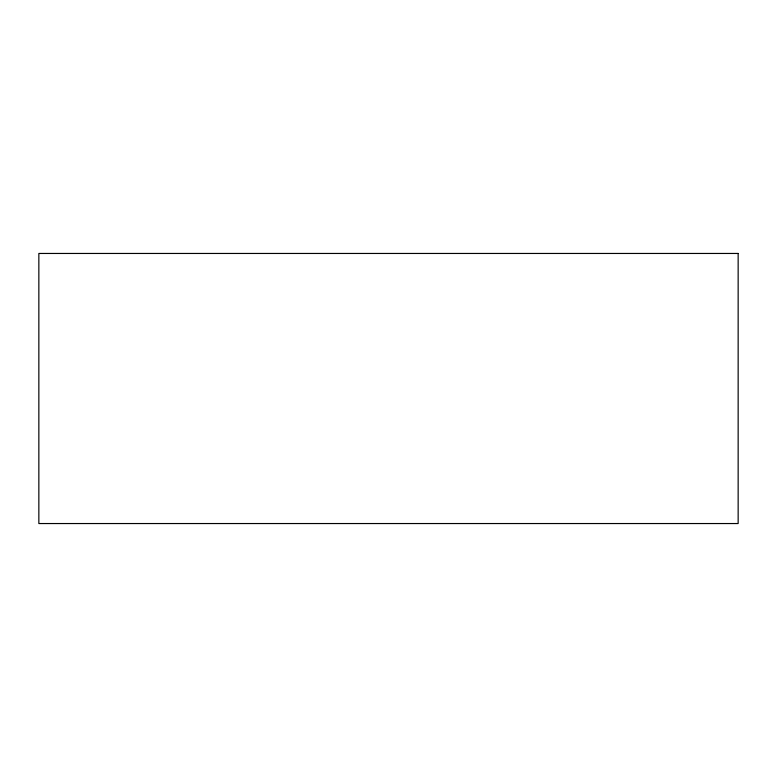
<?xml version="1.0" encoding="UTF-8"?>
<svg xmlns="http://www.w3.org/2000/svg" width="777" height="777" viewBox="0 0 777 777"><rect width="100%" height="100%" fill="white"/><g stroke="black" fill="none" stroke-linecap="round" stroke-linejoin="round"><path stroke-width="1.17" d="M738.15 253.457L38.85 253.457L38.85 523.543L738.15 523.543L738.15 253.457"/></g></svg>
